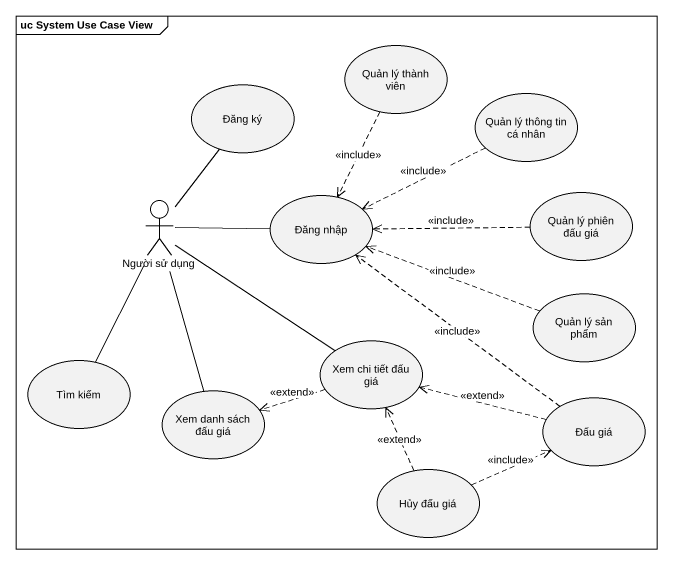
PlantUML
@startuml
mainframe uc System Use Case View
usecase "Đăng ký" as Đăng_ký
usecase "Quản lý thành viên" as Quản_lý_thành_viên
usecase "Quản lý thông tin cá nhân" as Quản_lý_thông_tin_cá_nhân
actor "Người sử dụng" as Người_sử_dụng
usecase "Đăng nhập" as Đăng_nhập
usecase "Quản lý phiên đấu giá" as Quản_lý_phiên_đấu_giá
usecase "Quản lý sản phẩm" as Quản_lý_sản_phẩm
usecase "Xem chi tiết đấu giá" as Xem_chi_tiết_đấu_giá
usecase "Tìm kiếm" as Tìm_kiếm
usecase "Xem danh sách đấu giá" as Xem_danh_sách_đấu_giá
usecase "Đấu giá" as Đấu_giá
usecase "Hủy đấu giá" as Hủy_đấu_giá
Quản_lý_thành_viên ..> Đăng_nhập : <<include>>
Quản_lý_thông_tin_cá_nhân .left.> Đăng_nhập : <<include>>
Người_sử_dụng -up- Đăng_ký
Người_sử_dụng -right- Đăng_nhập
Người_sử_dụng -- Xem_chi_tiết_đấu_giá
Người_sử_dụng -- Tìm_kiếm
Người_sử_dụng -- Xem_danh_sách_đấu_giá
Quản_lý_phiên_đấu_giá .left.> Đăng_nhập : <<include>>
Quản_lý_sản_phẩm .left.> Đăng_nhập : <<include>>
Xem_chi_tiết_đấu_giá .left.> Xem_danh_sách_đấu_giá : <<extend>>
Đấu_giá .up.> Đăng_nhập : <<include>>
Đấu_giá .left.> Xem_chi_tiết_đấu_giá : <<extend>>
Hủy_đấu_giá .up.> Xem_chi_tiết_đấu_giá : <<extend>>
Hủy_đấu_giá .right.> Đấu_giá : <<include>>
@enduml
